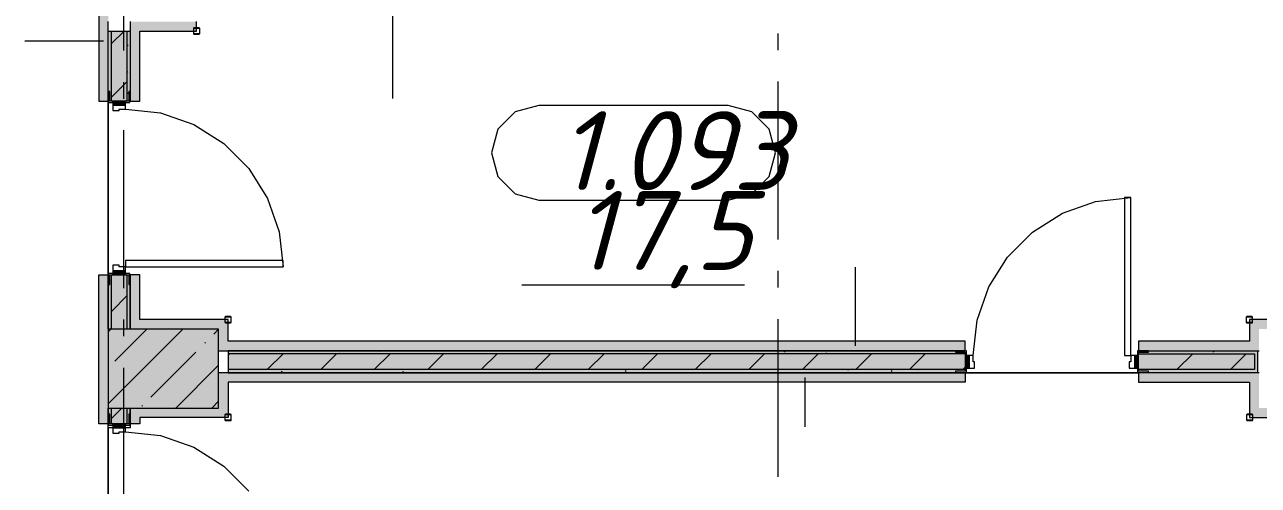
# Model space of a CAD drawing. Header units: millimetres. Extents: x -537608 to 253996, y -217170 to 186033.
# Drawn here: x -273056 to -265231, y -131490 to -128570 of the extents above; entities that cross this region are included whole.
import ezdxf

# ---------------------------------------------------------------- set-up
doc = ezdxf.new("R2010")
doc.units = ezdxf.units.MM
doc.layers.add('PDF _Геометрия', color=7, linetype='Continuous')
doc.layers.add('PDF _Текст', color=7, linetype='Continuous')
doc.layers.add('PDF _Сплошная заливка', color=7, linetype='Continuous', true_color=0xffffff)
doc.styles.add('PDF ISOCPEUR Italic', font='isocpeui.ttf')

msp = doc.modelspace()

# ---------------------------------------------------------------- hatches: boundary and pattern name
at = {"layer": 'PDF _Сплошная заливка', "true_color": 0xfef929, "transparency": 33554559}
h = msp.add_hatch(color=2, dxfattribs=at)
h.paths.add_polyline_path([(-272586.1672, -140259.6295), (-272526.1687, -140259.6295), (-272526.1687, -138569.6289), (-272586.1672, -138569.6289), (-272586.1672, -140199.6288)], flags=0)
h.paths.add_polyline_path([(-272586.1672, -137469.6284), (-272526.1687, -137469.6284), (-272526.1687, -135351.6268), (-272586.1672, -135351.6268), (-272586.1672, -136863.3111)], flags=0)
h.paths.add_polyline_path([(-272586.1672, -134251.6262), (-272526.1687, -134251.6262), (-272526.1687, -132199.6257), (-272586.1672, -132199.6257), (-272586.1672, -134010.3489)], flags=0)
h.paths.add_polyline_path([(-272526.1687, -131099.6273), (-272526.1687, -130154.6266), (-272586.1672, -130154.6266), (-272586.1672, -131099.6273)], flags=0)
h.paths.add_polyline_path([(-272526.1687, -129054.626), (-272526.1687, -128099.9714), (-272586.1672, -128099.9714), (-272586.1672, -129054.626)], flags=0)
h = msp.add_hatch(color=2, dxfattribs=at)
h.paths.add_polyline_path([(-272326.1679, -130439.6261), (-272326.1679, -130154.6266), (-272386.1685, -130154.6266), (-272386.1685, -130439.6261), (-272363.6508, -130439.6261)], flags=0)
h.paths.add_polyline_path([(-272363.6508, -129054.626), (-272326.1679, -129054.626), (-272326.1679, -128549.9734), (-272386.1685, -128549.9734), (-272386.1685, -129054.626)], flags=0)
for points in [[(-272026.1687, -128609.9719), (-271966.1679, -128609.9719), (-271966.1679, -128549.9734), (-272326.1679, -128549.9734), (-272326.1679, -128609.9719)], [(-272363.6508, -130499.6247), (-271826.1678, -130499.6247), (-271826.1678, -130439.6261), (-272386.1685, -130439.6261), (-272386.1685, -130499.6247)], [(-265286.1656, -130499.6247), (-264836.1641, -130499.6247), (-264836.1641, -130439.6261), (-265286.1656, -130439.6261), (-265286.1656, -130444.1473)], [(-271826.1678, -131059.6254), (-271766.167, -131059.6254), (-271766.167, -130999.6269), (-272326.1679, -130999.6269), (-272326.1679, -131059.6254)], [(-265036.165, -131059.6254), (-265036.165, -130999.6269), (-265286.1656, -130999.6269), (-265286.1656, -131059.6254), (-265096.1647, -131059.6254)]]:
    msp.add_hatch(color=2, dxfattribs=at).paths.add_polyline_path(points)
at = {"layer": 'PDF _Сплошная заливка', "transparency": 33554559}
h = msp.add_hatch(color=256, dxfattribs=at)
h.paths.add_polyline_path([(-272526.1687, -136349.6268), (-272506.1677, -136349.6268), (-272506.1677, -135351.6268), (-272516.1682, -135351.6268), (-272516.1682, -135413.6276), (-272524.1686, -135413.6276), (-272526.1687, -135436.83)], flags=0)
h.paths.add_polyline_path([(-272506.1677, -134251.6262), (-272506.1677, -132199.6257), (-272516.1682, -132199.6257), (-272516.1682, -132261.6265), (-272524.1686, -132261.6265), (-272524.1686, -134189.6276), (-272516.1682, -134189.6276), (-272516.1682, -134251.6262)], flags=0)
h.paths.add_polyline_path([(-272524.1686, -131099.6273), (-272524.1686, -131037.6265), (-272516.1682, -131037.6265), (-272516.1682, -131099.6273), (-272506.1677, -131099.6273), (-272508.2841, -130999.6269), (-272526.1687, -130999.6269), (-272526.1687, -131099.6273)], flags=0)
h.paths.add_polyline_path([(-272518.8659, -130499.6247), (-272506.1677, -130499.6247), (-272506.1677, -130154.6266), (-272516.1682, -130154.6266), (-272516.1682, -130216.6273), (-272524.1686, -130216.6273), (-272526.1687, -130499.6247)], flags=0)
h.paths.add_polyline_path([(-272526.1687, -129054.626), (-272524.1686, -129054.626), (-272523.3785, -128992.6252), (-272516.1682, -128992.6252), (-272516.1682, -129054.626), (-272506.1677, -129054.626), (-272506.1677, -128609.9719), (-272526.1687, -128609.9719), (-272526.1687, -128992.6252)], flags=0)
h = msp.add_hatch(color=256, dxfattribs=at)
h.paths.add_polyline_path([(-272386.1685, -136349.6268), (-272386.1685, -135594.409), (-272406.1673, -135594.409), (-272406.1673, -136329.628), (-272506.1677, -136329.628), (-272506.1677, -136349.6268), (-272406.1673, -136349.6268)], flags=0)
h.paths.add_polyline_path([(-272386.1685, -135494.4108), (-272388.1686, -135413.6276), (-272396.1669, -135413.6276), (-272396.1669, -135351.6268), (-272406.1673, -135351.6268), (-272406.1673, -135494.4108)], flags=0)
h.paths.add_polyline_path([(-272396.1669, -134251.6262), (-272396.1669, -134189.6276), (-272388.1686, -134189.6276), (-272386.1685, -133469.6257), (-272406.1673, -133469.6257), (-272406.1673, -134251.6262)], flags=0)
h.paths.add_polyline_path([(-272386.1685, -133369.6275), (-272388.1686, -132261.6265), (-272396.1669, -132261.6265), (-272396.1669, -132199.6257), (-272406.1673, -132199.6257), (-272406.1673, -133369.6275)], flags=0)
h.paths.add_polyline_path([(-272406.1673, -131099.6273), (-272396.1669, -131099.6273), (-272393.7685, -131037.6265), (-272388.1686, -131037.6265), (-272388.1686, -130999.6269), (-272406.1673, -130999.6269)], flags=0)
h.paths.add_polyline_path([(-272386.1685, -130499.6247), (-272388.1686, -130216.6273), (-272396.1669, -130216.6273), (-272396.1669, -130154.6266), (-272406.1673, -130154.6266), (-272406.1673, -130499.6247), (-272387.9856, -130499.6247)], flags=0)
h.paths.add_polyline_path([(-272396.1669, -129054.626), (-272396.1669, -128992.6252), (-272388.1686, -128992.6252), (-272388.1686, -128609.9719), (-272406.1673, -128609.9719), (-272406.1673, -129054.626)], flags=0)
h = msp.add_hatch(color=256, dxfattribs=at)
h.paths.add_polyline_path([(-272506.1677, -136329.628), (-272406.1673, -136329.628), (-272406.1673, -135351.6268), (-272506.1677, -135351.6268), (-272506.1677, -135436.83)], flags=0)
h.paths.add_polyline_path([(-272506.1677, -134251.6262), (-272406.1673, -134251.6262), (-272406.1673, -132199.6257), (-272506.1677, -132199.6257), (-272506.1677, -134241.6279)], flags=0)
h.paths.add_polyline_path([(-272416.1678, -131099.6273), (-272406.1673, -131099.6273), (-272406.1673, -130999.6269), (-272506.1677, -130999.6269), (-272506.1677, -131099.6273), (-272496.1673, -131099.6273)], flags=0)
h.paths.add_polyline_path([(-272469.6601, -130499.6247), (-272406.1673, -130499.6247), (-272406.1673, -130154.6266), (-272506.1677, -130154.6266), (-272506.1677, -130499.6247)], flags=0)
h.paths.add_polyline_path([(-272496.1673, -129054.626), (-272406.1673, -129054.626), (-272406.1673, -128609.9719), (-272506.1677, -128609.9719), (-272506.1677, -129054.626)], flags=0)
at = {"layer": 'PDF _Сплошная заливка', "true_color": 0xfef929, "transparency": 33554559}
h = msp.add_hatch(color=2, dxfattribs=at)
h.paths.add_polyline_path([(-271766.167, -130636.1909), (-267090.4553, -130636.1909), (-267090.4553, -130576.188), (-271826.1678, -130576.188), (-271826.1678, -130636.1909)], flags=0)
h.paths.add_polyline_path([(-265617.4963, -130636.1909), (-265286.1656, -130636.1909), (-265286.1656, -130576.188), (-265990.4547, -130576.188), (-265990.4547, -130636.1909)], flags=0)
at = {"layer": 'PDF _Сплошная заливка', "transparency": 33554559}
h = msp.add_hatch(color=256, dxfattribs=at)
h.paths.add_polyline_path([(-265236.1654, -130656.1875), (-265236.1654, -130636.1909), (-265928.455, -130638.1888), (-265928.455, -130646.1892), (-265990.4547, -130646.1892), (-265990.4547, -130656.1875), (-265256.1647, -130656.1875)], flags=0)
h.paths.add_polyline_path([(-267304.0349, -130656.1875), (-267090.4553, -130656.1875), (-267090.4553, -130646.1892), (-267152.456, -130646.1892), (-267152.456, -130638.1888), (-271766.167, -130636.1909), (-271766.167, -130656.1875), (-268990.5735, -130656.1875)], flags=0)
h = msp.add_hatch(color=256, dxfattribs=at)
h.paths.add_polyline_path([(-265617.4963, -130776.1889), (-265236.1654, -130776.1889), (-265236.1654, -130656.1875), (-265256.1647, -130656.1875), (-265256.1647, -130756.1879), (-265990.4547, -130756.1879), (-265990.4547, -130766.1906), (-265928.455, -130766.1906), (-265928.455, -130774.1909), (-265928.455, -130776.1889)], flags=0)
h.paths.add_polyline_path([(-267304.0349, -130776.1889), (-267152.456, -130774.1909), (-267152.456, -130766.1906), (-267090.4553, -130766.1906), (-267090.4553, -130756.1879), (-271766.167, -130756.1879), (-271766.167, -130776.1889), (-268990.5735, -130776.1889)], flags=0)
h = msp.add_hatch(color=256, dxfattribs=at)
h.paths.add_polyline_path([(-265617.4963, -130756.1879), (-265256.1647, -130756.1879), (-265256.1647, -130656.1875), (-265990.4547, -130656.1875), (-265990.4547, -130756.1879), (-265980.4553, -130756.1879)], flags=0)
h.paths.add_polyline_path([(-267100.4557, -130756.1879), (-267090.4553, -130756.1879), (-267090.4553, -130656.1875), (-271766.167, -130656.1875), (-271766.167, -130756.1879), (-267304.0349, -130756.1879)], flags=0)
at = {"layer": 'PDF _Сплошная заливка', "true_color": 0xfef929, "transparency": 33554559}
h = msp.add_hatch(color=2, dxfattribs=at)
h.paths.add_polyline_path([(-265226.1644, -130836.1917), (-265226.1644, -130776.1889), (-265990.4547, -130776.1889), (-265990.4547, -130836.1917), (-265286.1656, -130836.1917)], flags=0)
h.paths.add_polyline_path([(-267304.0349, -130836.1917), (-267090.4553, -130836.1917), (-267090.4553, -130776.1889), (-271826.1678, -130776.1889), (-271826.1678, -130836.1917), (-268990.5735, -130836.1917)], flags=0)
h = msp.add_hatch(color=2, dxfattribs=at)
h.paths.add_polyline_path([(-272363.6508, -133289.6258), (-272326.1679, -133289.6258), (-272326.1679, -132199.6257), (-272386.1685, -132199.6257), (-272386.1685, -133289.6258)], flags=0)
h.paths.add_polyline_path([(-272363.6508, -131099.6273), (-272326.1679, -131099.6273), (-272326.1679, -130999.6269), (-272386.1685, -130999.6269), (-272386.1685, -131099.6273)], flags=0)

# ---------------------------------------------------------------- linework, layer by layer
at = {"layer": 'PDF _Геометрия', "color": 253, "lineweight": 9, "true_color": 0xaaaaaa}
for p, q in [((-272426.1683, -128733.3836), (-272426.1683, -127733.3792)), ((-268276.1672, -128730.9163), (-268276.1672, -128625.0857)), ((-272506.1677, -128754.6246), (-272506.1677, -128755.6236)), ((-272426.1683, -129039.2152), (-272426.1683, -128933.3802)), ((-268276.1672, -129930.9173), (-268276.1672, -128930.9172)), ((-269794.1445, -129081.7962), (-269944.143, -129121.9877)), ((-268594.1435, -129081.7962), (-269794.1445, -129081.7962)), ((-268444.1428, -129121.9877), (-268594.1435, -129081.7962)), ((-269944.143, -129121.9877), (-270053.9523, -129231.7969)), ((-268334.3357, -129231.7969), (-268444.1428, -129121.9877)), ((-272426.1683, -130239.2161), (-272426.1683, -129239.216)), ((-270053.9523, -129231.7969), (-270094.1437, -129381.7976)), ((-268294.1422, -129381.7976), (-268334.3357, -129231.7969)), ((-270094.1437, -129381.7976), (-270053.9523, -129531.7983)), ((-268334.3357, -129531.7983), (-268294.1422, -129381.7976)), ((-270053.9523, -129531.7983), (-269944.143, -129641.6033)), ((-268444.1428, -129641.6033), (-268334.3357, -129531.7983)), ((-269944.143, -129641.6033), (-269794.1445, -129681.7989)), ((-268594.1435, -129681.7989), (-268444.1428, -129641.6033)), ((-269794.1445, -129681.7989), (-268594.1435, -129681.7989)), ((-268276.1672, -130236.7531), (-268276.1672, -130130.9182)), ((-269903.183, -130219.8309), (-268490.2699, -130219.8309)), ((-272426.1683, -130545.0476), (-272426.1683, -130439.217)), ((-268276.1672, -131436.752), (-268276.1672, -130436.754)), ((-272426.1683, -131745.0487), (-272426.1683, -130745.0485)), ((-267390.4555, -130756.1879), (-267389.4549, -130756.1879)), ((-272506.1677, -130999.6269), (-272506.1677, -131001.6248))]:
    msp.add_line(p, q, dxfattribs=at)
at = {"layer": 'PDF _Геометрия', "lineweight": 9}
for p, q in [((-272586.1672, -128099.9714), (-272586.1672, -129054.626)), ((-270722.1153, -128329.9716), (-270722.1153, -129038.4875)), ((-272526.1687, -128609.9719), (-272526.1687, -128549.9734)), ((-272386.1685, -128549.9734), (-272386.1685, -128609.9719)), ((-271966.1679, -128609.9719), (-271966.1679, -128549.9734)), ((-272526.1687, -129054.626), (-272526.1687, -128609.9719)), ((-272526.1687, -129054.626), (-272526.1687, -128609.9719)), ((-272526.1687, -128609.9719), (-272506.1677, -128609.9719)), ((-272506.1677, -128690.0618), (-272426.08, -128609.9719)), ((-272506.1677, -129054.626), (-272506.1677, -128609.9719)), ((-272506.1677, -128609.9719), (-272406.1673, -128609.9719)), ((-272406.1673, -129054.626), (-272406.1673, -128609.9719)), ((-272406.1673, -128609.9719), (-272386.1685, -128609.9719)), ((-272386.1685, -128609.9719), (-272386.1685, -129054.626)), ((-272386.1685, -128609.9719), (-272386.1685, -129054.626)), ((-272326.1679, -129054.626), (-272326.1679, -128609.9719)), ((-272326.1679, -128609.9719), (-271966.1679, -128609.9719)), ((-271984.9955, -128591.1422), (-271986.1667, -128593.9712)), ((-271986.1667, -128593.9712), (-271986.1667, -128625.9727)), ((-271986.1667, -128625.9727), (-271984.9955, -128628.8017)), ((-271982.1665, -128589.971), (-271984.9955, -128591.1422)), ((-271984.9955, -128628.8017), (-271982.1665, -128629.9729)), ((-271984.1666, -128593.9712), (-271983.581, -128592.5588)), ((-271984.1666, -128625.9727), (-271984.1666, -128593.9712)), ((-271983.581, -128627.385), (-271984.1666, -128625.9727)), ((-271983.581, -128592.5588), (-271982.1665, -128591.9732)), ((-271982.1665, -128627.9706), (-271983.581, -128627.385)), ((-271950.1672, -128589.971), (-271982.1665, -128589.971)), ((-271982.1665, -128591.9732), (-271950.1672, -128591.9732)), ((-271950.1672, -128627.9706), (-271982.1665, -128627.9706)), ((-271982.1665, -128629.9729), (-271950.1672, -128629.9729)), ((-271947.3382, -128591.1422), (-271950.1672, -128589.971)), ((-271950.1672, -128591.9732), (-271948.7527, -128592.5588)), ((-271948.7527, -128627.385), (-271950.1672, -128627.9706)), ((-271950.1672, -128629.9729), (-271947.3382, -128628.8017)), ((-271948.7527, -128592.5588), (-271948.1671, -128593.9712)), ((-271948.1671, -128625.9727), (-271948.7527, -128627.385)), ((-271948.1671, -128593.9712), (-271948.1671, -128625.9727)), ((-271946.167, -128593.9712), (-271947.3382, -128591.1422)), ((-271947.3382, -128628.8017), (-271946.167, -128625.9727)), ((-271946.167, -128625.9727), (-271946.167, -128593.9712)), ((-272556.168, -128675.3184), (-273056.168, -128675.3184)), ((-272506.1677, -129029.4708), (-272406.1673, -128929.4704)), ((-272516.1682, -128992.6252), (-272524.1686, -128992.6252)), ((-272524.1686, -128992.6252), (-272524.1686, -129062.6264)), ((-272516.1682, -129054.626), (-272516.1682, -128992.6252)), ((-272388.1686, -128992.6252), (-272396.1669, -128992.6252)), ((-272396.1669, -128992.6252), (-272396.1669, -129054.626)), ((-272388.1686, -129062.6264), (-272388.1686, -128992.6252)), ((-272586.1672, -129054.626), (-272526.1687, -129054.626)), ((-272524.1686, -129062.6264), (-272496.1673, -129062.6264)), ((-272496.1673, -129054.626), (-272516.1682, -129054.626)), ((-272496.1673, -129062.6264), (-272496.1673, -129054.626)), ((-272416.1678, -129054.626), (-272496.1673, -129054.626)), ((-272496.1673, -129054.626), (-272496.1673, -129079.6261)), ((-272416.1678, -129079.6261), (-272496.1673, -129079.6261)), ((-272496.1673, -129079.6261), (-272496.1673, -129114.6245)), ((-272496.1673, -129079.6261), (-272416.1678, -129079.6261)), ((-272456.1675, -129114.6245), (-272456.1675, -129104.6262)), ((-272456.1675, -129104.6262), (-272416.1678, -129104.6262)), ((-272396.1669, -129054.626), (-272416.1678, -129054.626)), ((-272416.1678, -129054.626), (-272416.1678, -129062.6264)), ((-272416.1678, -129079.6261), (-272416.1678, -129054.626)), ((-272416.1678, -129062.6264), (-272388.1686, -129062.6264)), ((-272416.1678, -129104.6262), (-272416.1678, -129079.6261)), ((-272416.1678, -129104.6262), (-272193.647, -129129.6952)), ((-272386.1685, -129054.626), (-272326.1679, -129054.626)), ((-272496.1673, -129114.6245), (-272456.1675, -129114.6245)), ((-272193.647, -129129.6952), (-271982.2828, -129203.6578)), ((-271982.2828, -129203.6578), (-271792.6786, -129322.7937)), ((-271792.6786, -129322.7937), (-271634.3352, -129481.1349)), ((-271634.3352, -129481.1349), (-271515.1993, -129670.7414)), ((-271515.1993, -129670.7414), (-271441.2388, -129882.1056)), ((-266474.3389, -129765.2216), (-266262.9768, -129691.2634)), ((-266262.9768, -129691.2634), (-266040.4549, -129666.19)), ((-266040.4549, -129666.19), (-266080.4558, -129666.19)), ((-266080.4558, -129666.19), (-266080.4558, -130666.1901)), ((-266040.4549, -130666.1901), (-266040.4549, -129666.19)), ((-266663.9453, -129884.3575), (-266474.3389, -129765.2216)), ((-271441.2388, -129882.1056), (-271416.1677, -130104.6263)), ((-266822.287, -130042.6987), (-266663.9453, -129884.3575)), ((-266941.4246, -130232.3052), (-266822.287, -130042.6987)), ((-272456.1675, -130094.6237), (-272496.1673, -130094.6237)), ((-272496.1673, -130094.6237), (-272496.1673, -130129.6265)), ((-272496.1673, -130129.6265), (-272416.1678, -130129.6265)), ((-272496.1673, -130129.6265), (-272496.1673, -130154.6266)), ((-272416.1678, -130129.6265), (-272496.1673, -130129.6265)), ((-272456.1675, -130104.6263), (-272456.1675, -130094.6237)), ((-272416.1678, -130104.6263), (-272456.1675, -130104.6263)), ((-271416.1677, -130064.6244), (-272416.1678, -130064.6244)), ((-272416.1678, -130064.6244), (-272416.1678, -130104.6263)), ((-272416.1678, -130129.6265), (-272416.1678, -130104.6263)), ((-272416.1678, -130104.6263), (-271416.1677, -130104.6263)), ((-272416.1678, -130154.6266), (-272416.1678, -130129.6265)), ((-271416.1677, -130104.6263), (-271416.1677, -130064.6244)), ((-267786.3904, -130606.1916), (-267786.3904, -130106.1894)), ((-272586.1672, -131099.6273), (-272586.1672, -130154.6266)), ((-272586.1672, -130154.6266), (-272526.1687, -130154.6266)), ((-272526.1687, -130154.6266), (-272526.1687, -130499.6247)), ((-272526.1687, -130499.6247), (-272526.1687, -130154.6266)), ((-272496.1673, -130146.6261), (-272524.1686, -130146.6261)), ((-272524.1686, -130146.6261), (-272524.1686, -130216.6273)), ((-272516.1682, -130154.6266), (-272496.1673, -130154.6266)), ((-272516.1682, -130216.6273), (-272516.1682, -130154.6266)), ((-272506.1677, -130499.6247), (-272506.1677, -130154.6266)), ((-272496.1673, -130154.6266), (-272496.1673, -130146.6261)), ((-272496.1673, -130154.6266), (-272416.1678, -130154.6266)), ((-272388.1686, -130146.6261), (-272416.1678, -130146.6261)), ((-272416.1678, -130146.6261), (-272416.1678, -130154.6266)), ((-272416.1678, -130154.6266), (-272396.1669, -130154.6266)), ((-272406.1673, -130499.6247), (-272406.1673, -130154.6266)), ((-272396.1669, -130154.6266), (-272396.1669, -130216.6273)), ((-272388.1686, -130216.6273), (-272388.1686, -130146.6261)), ((-272326.1679, -130154.6266), (-272386.1685, -130154.6266)), ((-272386.1685, -130154.6266), (-272386.1685, -130439.6261)), ((-272386.1685, -130439.6261), (-272386.1685, -130154.6266)), ((-272326.1679, -130439.6261), (-272326.1679, -130154.6266)), ((-272524.1686, -130216.6273), (-272516.1682, -130216.6273)), ((-272396.1669, -130216.6273), (-272388.1686, -130216.6273)), ((-267015.3844, -130443.6694), (-266941.4246, -130232.3052)), ((-272506.1677, -130387.1198), (-272406.1673, -130287.1194)), ((-272386.1685, -130439.6261), (-272386.1685, -130499.6247)), ((-272386.1685, -130499.6247), (-272386.1685, -130439.6261)), ((-271826.1678, -130439.6261), (-272326.1679, -130439.6261)), ((-271766.167, -130439.6261), (-271826.1678, -130439.6261)), ((-271784.9968, -130420.7964), (-271786.168, -130423.6253)), ((-271786.168, -130423.6253), (-271786.168, -130455.6268)), ((-271782.1678, -130419.6251), (-271784.9968, -130420.7964)), ((-271784.1679, -130423.6253), (-271783.5823, -130422.213)), ((-271784.1679, -130455.6268), (-271784.1679, -130423.6253)), ((-271783.5823, -130422.213), (-271782.1678, -130421.6274)), ((-271750.1685, -130419.6251), (-271782.1678, -130419.6251)), ((-271782.1678, -130421.6274), (-271750.1685, -130421.6274)), ((-271766.167, -130576.188), (-271766.167, -130439.6261)), ((-271747.3395, -130420.7964), (-271750.1685, -130419.6251)), ((-271750.1685, -130421.6274), (-271748.754, -130422.213)), ((-271748.754, -130422.213), (-271748.1683, -130423.6253)), ((-271748.1683, -130423.6253), (-271748.1683, -130455.6268)), ((-271746.1683, -130423.6253), (-271747.3395, -130420.7964)), ((-271746.1683, -130455.6268), (-271746.1683, -130423.6253)), ((-265306.3986, -130421.7221), (-265307.5698, -130424.5468)), ((-265307.5698, -130424.5468), (-265307.5698, -130456.5483)), ((-265303.5701, -130420.5466), (-265306.3986, -130421.7221)), ((-265305.5697, -130424.5468), (-265304.984, -130423.1345)), ((-265305.5697, -130456.5483), (-265305.5697, -130424.5468)), ((-265304.984, -130423.1345), (-265303.5701, -130422.5488)), ((-265271.5702, -130420.5466), (-265303.5701, -130420.5466)), ((-265303.5701, -130422.5488), (-265271.5702, -130422.5488)), ((-264836.1641, -130439.6261), (-265286.1656, -130439.6261)), ((-265286.1656, -130439.6261), (-265286.1656, -130499.6247)), ((-265268.7413, -130421.7221), (-265271.5702, -130420.5466)), ((-265271.5702, -130422.5488), (-265270.1558, -130423.1345)), ((-265270.1558, -130423.1345), (-265269.5706, -130424.5468)), ((-265269.5706, -130424.5468), (-265269.5706, -130456.5483)), ((-265267.5706, -130424.5468), (-265268.7413, -130421.7221)), ((-265267.5706, -130456.5483), (-265267.5706, -130424.5468)), ((-272526.1687, -130516.577), (-272509.2163, -130499.6247)), ((-272526.1687, -130972.7752), (-272053.0181, -130499.6247)), ((-272526.1687, -130499.6247), (-272526.1687, -130999.6269)), ((-271826.1678, -130499.6247), (-272526.1687, -130499.6247)), ((-272483.8782, -130702.3856), (-272281.1172, -130499.6247)), ((-271856.6084, -130531.3118), (-271826.1678, -130500.8734)), ((-271826.1678, -130999.6269), (-271826.1678, -130499.6247)), ((-271786.168, -130455.6268), (-271784.9968, -130458.4558)), ((-271784.9968, -130458.4558), (-271782.1678, -130459.627)), ((-271783.5823, -130457.0392), (-271784.1679, -130455.6268)), ((-271782.1678, -130457.6248), (-271783.5823, -130457.0392)), ((-271750.1685, -130457.6248), (-271782.1678, -130457.6248)), ((-271782.1678, -130459.627), (-271750.1685, -130459.627)), ((-271748.754, -130457.0392), (-271750.1685, -130457.6248)), ((-271750.1685, -130459.627), (-271747.3395, -130458.4558)), ((-271748.1683, -130455.6268), (-271748.754, -130457.0392)), ((-271747.3395, -130458.4558), (-271746.1683, -130455.6268)), ((-267040.4561, -130666.1901), (-267015.3844, -130443.6694)), ((-265307.5698, -130456.5483), (-265306.3986, -130459.3773)), ((-265306.3986, -130459.3773), (-265303.5701, -130460.5485)), ((-265304.984, -130457.9649), (-265305.5697, -130456.5483)), ((-265303.5701, -130458.5505), (-265304.984, -130457.9649)), ((-265271.5702, -130458.5505), (-265303.5701, -130458.5505)), ((-265303.5701, -130460.5485), (-265271.5702, -130460.5485)), ((-265286.1656, -130499.6247), (-265286.1656, -130576.188)), ((-265270.1558, -130457.9649), (-265271.5702, -130458.5505)), ((-265271.5702, -130460.5485), (-265268.7413, -130459.3773)), ((-265269.5706, -130456.5483), (-265270.1558, -130457.9649)), ((-265268.7413, -130459.3773), (-265267.5706, -130456.5483)), ((-271913.6315, -130588.3393), (-271908.8908, -130583.5985)), ((-267090.4553, -130576.188), (-271766.167, -130576.188)), ((-267090.4553, -130636.1909), (-267090.4553, -130576.188)), ((-265286.1656, -130576.188), (-265990.4547, -130576.188)), ((-265990.4547, -130576.188), (-265990.4547, -130636.1909)), ((-272255.7813, -130930.4868), (-271970.6568, -130645.3624)), ((-271826.1678, -130636.1909), (-271766.167, -130636.1909)), ((-267090.4553, -130636.1909), (-271766.167, -130636.1909)), ((-271766.167, -130636.1909), (-271766.167, -130656.1875)), ((-271766.167, -130636.1909), (-267090.4553, -130636.1909)), ((-271766.167, -130665.3505), (-271757.0062, -130656.1875)), ((-271766.167, -130656.1875), (-271766.167, -130756.1879)), ((-267090.4553, -130656.1875), (-271766.167, -130656.1875)), ((-271517.5934, -130756.1879), (-271417.5951, -130656.1875)), ((-271178.1822, -130756.1879), (-271078.1818, -130656.1875)), ((-270838.771, -130756.1879), (-270738.7706, -130656.1875)), ((-270499.3599, -130756.1879), (-270399.3595, -130656.1875)), ((-270159.9487, -130756.1879), (-270059.9483, -130656.1875)), ((-269820.5376, -130756.1879), (-269720.5371, -130656.1875)), ((-269481.1264, -130756.1879), (-269381.126, -130656.1875)), ((-269141.7153, -130756.1879), (-269041.7148, -130656.1875)), ((-268802.3041, -130756.1879), (-268702.3036, -130656.1875)), ((-268462.8908, -130756.1879), (-268362.8925, -130656.1875)), ((-268123.4796, -130756.1879), (-268023.4792, -130656.1875)), ((-267784.0684, -130756.1879), (-267684.0696, -130656.1875)), ((-267444.6567, -130756.1879), (-267344.6563, -130656.1875)), ((-267082.4565, -130638.1888), (-267152.456, -130638.1888)), ((-267152.456, -130638.1888), (-267152.456, -130646.1892)), ((-267152.456, -130646.1892), (-267090.4553, -130646.1892)), ((-267090.4553, -130646.1892), (-267090.4553, -130666.1901)), ((-267090.4553, -130666.1901), (-267082.4565, -130666.1901)), ((-267065.4552, -130666.1901), (-267090.4553, -130666.1901)), ((-267090.4553, -130666.1901), (-267090.4553, -130746.1896)), ((-267082.4565, -130666.1901), (-267082.4565, -130638.1888)), ((-267040.4561, -130666.1901), (-267065.4552, -130666.1901)), ((-267065.4552, -130666.1901), (-267065.4552, -130746.1896)), ((-267065.4552, -130746.1896), (-267065.4552, -130666.1901)), ((-267040.4561, -130706.1877), (-267040.4561, -130666.1901)), ((-266080.4558, -130666.1901), (-266040.4549, -130666.1901)), ((-266040.4549, -130666.1901), (-266040.4549, -130706.1877)), ((-266015.4548, -130666.1901), (-266040.4549, -130666.1901)), ((-266015.4548, -130746.1896), (-266015.4548, -130666.1901)), ((-265990.4547, -130666.1901), (-266015.4548, -130666.1901)), ((-266015.4548, -130666.1901), (-266015.4548, -130746.1896)), ((-265928.455, -130638.1888), (-265998.4551, -130638.1888)), ((-265998.4551, -130638.1888), (-265998.4551, -130666.1901)), ((-265998.4551, -130666.1901), (-265990.4547, -130666.1901)), ((-265990.4547, -130636.1909), (-265286.1656, -130636.1909)), ((-265990.4547, -130636.1909), (-265286.1656, -130636.1909)), ((-265990.4547, -130646.1892), (-265928.455, -130646.1892)), ((-265990.4547, -130666.1901), (-265990.4547, -130646.1892)), ((-265990.4547, -130659.6322), (-265987.0111, -130656.1875)), ((-265990.4547, -130656.1875), (-265256.1647, -130656.1875)), ((-265990.4547, -130746.1896), (-265990.4547, -130666.1901)), ((-265928.455, -130646.1892), (-265928.455, -130638.1888)), ((-265747.6004, -130756.1879), (-265647.5999, -130656.1875)), ((-265408.1897, -130756.1879), (-265308.1882, -130656.1875)), ((-265286.1656, -130636.1909), (-265226.1644, -130636.1909)), ((-265286.1656, -130636.1909), (-265236.1654, -130636.1909)), ((-265256.1647, -130656.1875), (-265256.1647, -130756.1879)), ((-265236.1654, -130636.1909), (-265236.1654, -130656.1875)), ((-265236.1654, -130656.1875), (-265236.1654, -130756.1879)), ((-272096.8222, -130999.6269), (-271826.1678, -130728.9703)), ((-267105.2461, -130756.1879), (-267090.4553, -130741.4015)), ((-267082.4565, -130746.1896), (-267090.4553, -130746.1896)), ((-267090.4553, -130746.1896), (-267090.4553, -130766.1906)), ((-267090.4553, -130746.1896), (-267065.4552, -130746.1896)), ((-267082.4565, -130774.1909), (-267082.4565, -130746.1896)), ((-267065.4552, -130746.1896), (-267030.4551, -130746.1896)), ((-267030.4551, -130706.1877), (-267040.4561, -130706.1877)), ((-267030.4551, -130746.1896), (-267030.4551, -130706.1877)), ((-266040.4549, -130706.1877), (-266050.4555, -130706.1877)), ((-266050.4555, -130706.1877), (-266050.4555, -130746.1896)), ((-266050.4555, -130746.1896), (-266015.4548, -130746.1896)), ((-266015.4548, -130746.1896), (-265990.4547, -130746.1896)), ((-265990.4547, -130746.1896), (-265998.4551, -130746.1896)), ((-265998.4551, -130746.1896), (-265998.4551, -130774.1909)), ((-265990.4547, -130766.1906), (-265990.4547, -130746.1896)), ((-271766.167, -130776.1889), (-271826.1678, -130776.1889)), ((-271766.167, -130756.1879), (-271766.167, -130776.1889)), ((-267090.4553, -130756.1879), (-271766.167, -130756.1879)), ((-271766.167, -130776.1889), (-267090.4553, -130776.1889)), ((-267090.4553, -130776.1889), (-271766.167, -130776.1889)), ((-268106.7339, -130806.1881), (-268106.7339, -131119.9727)), ((-267090.4553, -130766.1906), (-267152.456, -130766.1906)), ((-267152.456, -130766.1906), (-267152.456, -130774.1909)), ((-267152.456, -130774.1909), (-267082.4565, -130774.1909)), ((-267090.4553, -130776.1889), (-267090.4553, -130836.1917)), ((-265998.4551, -130774.1909), (-265928.455, -130774.1909)), ((-265256.1647, -130756.1879), (-265990.4547, -130756.1879)), ((-265928.455, -130766.1906), (-265990.4547, -130766.1906)), ((-265236.1654, -130776.1889), (-265990.4547, -130776.1889)), ((-265236.1654, -130776.1889), (-265990.4547, -130776.1889)), ((-265990.4547, -130776.1889), (-265990.4547, -130836.1917)), ((-265928.455, -130774.1909), (-265928.455, -130766.1906)), ((-265236.1654, -130756.1879), (-265236.1654, -130776.1889)), ((-265226.1644, -130776.1889), (-265236.1654, -130776.1889)), ((-267090.4553, -130836.1917), (-271766.167, -130836.1917)), ((-271766.167, -130836.1917), (-271766.167, -130999.6269)), ((-265990.4547, -130836.1917), (-265286.1656, -130836.1917)), ((-265286.1656, -130836.1917), (-265286.1656, -130999.6269)), ((-272312.8044, -130987.51), (-272308.0636, -130982.7692)), ((-271868.7231, -130999.6269), (-271826.1678, -130957.0715)), ((-272526.1687, -131099.6273), (-272526.1687, -130999.6269)), ((-272526.1687, -130999.6269), (-272526.1687, -131099.6273)), ((-272526.1687, -130999.6269), (-271826.1678, -130999.6269)), ((-272516.1682, -131037.6265), (-272524.1686, -131037.6265)), ((-272524.1686, -131037.6265), (-272524.1686, -131107.6277)), ((-272516.1682, -131099.6273), (-272516.1682, -131037.6265)), ((-272506.1677, -131065.9421), (-272439.8525, -130999.6269)), ((-272506.1677, -131099.6273), (-272506.1677, -130999.6269)), ((-272406.1673, -131099.6273), (-272406.1673, -130999.6269)), ((-272388.1686, -131037.6265), (-272396.1669, -131037.6265)), ((-272396.1669, -131037.6265), (-272396.1669, -131099.6273)), ((-272388.1686, -131107.6277), (-272388.1686, -131037.6265)), ((-272386.1685, -131099.6273), (-272386.1685, -130999.6269)), ((-272386.1685, -130999.6269), (-272386.1685, -131099.6273)), ((-271766.167, -131059.6254), (-272326.1679, -131059.6254)), ((-272326.1679, -131059.6254), (-272326.1679, -131099.6273)), ((-271784.9968, -131040.7956), (-271786.168, -131043.6246)), ((-271786.168, -131043.6246), (-271786.168, -131075.6261)), ((-271782.1678, -131039.6244), (-271784.9968, -131040.7956)), ((-271784.1679, -131043.6246), (-271783.5823, -131042.2123)), ((-271784.1679, -131075.6261), (-271784.1679, -131043.6246)), ((-271783.5823, -131042.2123), (-271782.1678, -131041.6267)), ((-271750.1685, -131039.6244), (-271782.1678, -131039.6244)), ((-271782.1678, -131041.6267), (-271750.1685, -131041.6267)), ((-271766.167, -130999.6269), (-271766.167, -131059.6254)), ((-271747.3395, -131040.7956), (-271750.1685, -131039.6244)), ((-271750.1685, -131041.6267), (-271748.754, -131042.2123)), ((-271748.754, -131042.2123), (-271748.1683, -131043.6246)), ((-271748.1683, -131043.6246), (-271748.1683, -131075.6261)), ((-271746.1683, -131043.6246), (-271747.3395, -131040.7956)), ((-271746.1683, -131075.6261), (-271746.1683, -131043.6246)), ((-265304.9927, -131040.7956), (-265306.1649, -131043.6246)), ((-265306.1649, -131043.6246), (-265306.1649, -131075.6261)), ((-265302.1648, -131039.6244), (-265304.9927, -131040.7956)), ((-265304.1649, -131043.6246), (-265303.5793, -131042.2123)), ((-265304.1649, -131075.6261), (-265304.1649, -131043.6246)), ((-265303.5793, -131042.2123), (-265302.1648, -131041.6267)), ((-265270.1644, -131039.6244), (-265302.1648, -131039.6244)), ((-265302.1648, -131041.6267), (-265270.1644, -131041.6267)), ((-265286.1656, -130999.6269), (-265286.1656, -131059.6254)), ((-265286.1656, -131059.6254), (-265096.1647, -131059.6254)), ((-265267.3359, -131040.7956), (-265270.1644, -131039.6244)), ((-265270.1644, -131041.6267), (-265268.7504, -131042.2123)), ((-265268.7504, -131042.2123), (-265268.1643, -131043.6246)), ((-265268.1643, -131043.6246), (-265268.1643, -131075.6261)), ((-265266.1652, -131043.6246), (-265267.3359, -131040.7956)), ((-265266.1652, -131075.6261), (-265266.1652, -131043.6246)), ((-272526.1687, -131099.6273), (-272586.1672, -131099.6273)), ((-272524.1686, -131107.6277), (-272496.1673, -131107.6277)), ((-272496.1673, -131099.6273), (-272516.1682, -131099.6273)), ((-272496.1673, -131107.6277), (-272496.1673, -131099.6273)), ((-272416.1678, -131099.6273), (-272496.1673, -131099.6273)), ((-272496.1673, -131099.6273), (-272496.1673, -131124.6274)), ((-272416.1678, -131124.6274), (-272496.1673, -131124.6274)), ((-272496.1673, -131124.6274), (-272496.1673, -131159.6258)), ((-272496.1673, -131124.6274), (-272416.1678, -131124.6274)), ((-272396.1669, -131099.6273), (-272416.1678, -131099.6273)), ((-272416.1678, -131099.6273), (-272416.1678, -131107.6277)), ((-272416.1678, -131124.6274), (-272416.1678, -131099.6273)), ((-272416.1678, -131107.6277), (-272388.1686, -131107.6277)), ((-272416.1678, -131149.6275), (-272416.1678, -131124.6274)), ((-272326.1679, -131099.6273), (-272386.1685, -131099.6273)), ((-271786.168, -131075.6261), (-271784.9968, -131078.4551)), ((-271784.9968, -131078.4551), (-271782.1678, -131079.6263)), ((-271783.5823, -131077.0385), (-271784.1679, -131075.6261)), ((-271782.1678, -131077.6241), (-271783.5823, -131077.0385)), ((-271750.1685, -131077.6241), (-271782.1678, -131077.6241)), ((-271782.1678, -131079.6263), (-271750.1685, -131079.6263)), ((-271748.754, -131077.0385), (-271750.1685, -131077.6241)), ((-271750.1685, -131079.6263), (-271747.3395, -131078.4551)), ((-271748.1683, -131075.6261), (-271748.754, -131077.0385)), ((-271747.3395, -131078.4551), (-271746.1683, -131075.6261)), ((-265306.1649, -131075.6261), (-265304.9927, -131078.4551)), ((-265304.9927, -131078.4551), (-265302.1648, -131079.6263)), ((-265303.5793, -131077.0385), (-265304.1649, -131075.6261)), ((-265302.1648, -131077.6241), (-265303.5793, -131077.0385)), ((-265270.1644, -131077.6241), (-265302.1648, -131077.6241)), ((-265302.1648, -131079.6263), (-265270.1644, -131079.6263)), ((-265268.7504, -131077.0385), (-265270.1644, -131077.6241)), ((-265270.1644, -131079.6263), (-265267.3359, -131078.4551)), ((-265268.1643, -131075.6261), (-265268.7504, -131077.0385)), ((-265267.3359, -131078.4551), (-265266.1652, -131075.6261)), ((-272496.1673, -131159.6258), (-272456.1675, -131159.6258)), ((-272456.1675, -131159.6258), (-272456.1675, -131149.6275)), ((-272456.1675, -131149.6275), (-272416.1678, -131149.6275)), ((-272416.1678, -131149.6275), (-272193.647, -131174.6965)), ((-272193.647, -131174.6965), (-271982.2828, -131248.657)), ((-271982.2828, -131248.657), (-271792.6786, -131367.795)), ((-271792.6786, -131367.795), (-271634.3352, -131526.1363))]:
    msp.add_line(p, q, dxfattribs=at)
at = {"layer": 'PDF _Геометрия', "color": 8, "lineweight": 9, "true_color": 0x787878}
for p, q in [((-272506.1677, -128693.4807), (-272507.2334, -128691.6378)), ((-272405.7668, -128699.0655), (-272399.0626, -128699.0655)), ((-272507.3669, -128800.6677), (-272506.1677, -128800.6677)), ((-272402.2791, -128873.4204), (-272405.6334, -128867.6117)), ((-272405.7668, -129003.8679), (-272399.0626, -129003.8679)), ((-272507.3669, -130324.6669), (-272506.1677, -130324.6669)), ((-271057.8837, -130652.9408), (-271059.7589, -130656.1875)), ((-270793.9379, -130643.1492), (-270797.2901, -130637.3405)), ((-269054.0835, -130636.6602), (-269057.4378, -130642.4646)), ((-268234.9661, -130640.3073), (-268238.3203, -130646.116)), ((-268008.191, -130653.9183), (-268009.5021, -130656.1875)), ((-267971.0202, -130655.7827), (-267974.3724, -130649.9784)), ((-265513.6678, -130644.8414), (-265517.02, -130639.0371)), ((-271423.4683, -130771.9734), (-271426.8205, -130766.1648)), ((-270655.1305, -130768.1541), (-270658.4847, -130773.9584)), ((-269243.6727, -130761.8373), (-269247.0248, -130767.6417)), ((-267832.6003, -130756.1879), (-267835.5665, -130761.3249)), ((-267554.656, -130767.3488), (-267558.0076, -130761.5402)), ((-272507.3669, -131035.8697), (-272506.1677, -131035.8697))]:
    msp.add_line(p, q, dxfattribs=at)
at = {"layer": 'PDF _Геометрия', "color": 9, "lineweight": 9, "true_color": 0xc0c0c0}
for p, q in [((-272526.1687, -130154.6266), (-272526.1687, -129054.626)), ((-272526.1687, -129054.626), (-272526.1687, -130154.6266)), ((-265990.4547, -130776.1889), (-267090.4553, -130776.1889)), ((-267090.4553, -130776.1889), (-265990.4547, -130776.1889)), ((-272526.1687, -132199.6257), (-272526.1687, -131099.6273)), ((-272496.1673, -131124.6274), (-272526.1687, -131124.6274)), ((-272526.1687, -131124.6274), (-272526.1687, -132199.6257)), ((-272386.1685, -131124.6274), (-272416.1678, -131124.6274)), ((-272386.1685, -131099.6273), (-272386.1685, -131124.6274))]:
    msp.add_line(p, q, dxfattribs=at)
at = {"layer": 'PDF _Сплошная заливка', "color": 7, "lineweight": 35, "true_color": 0xf4f4f4, "transparency": 33554559}
for points in [[(-272416.1678, -129079.6261), (-272416.1678, -129054.626), (-272496.1673, -129079.6261), (-272496.1673, -129054.626)], [(-272416.1678, -130154.6266), (-272416.1678, -130129.6265), (-272496.1673, -130154.6266), (-272496.1673, -130129.6265)], [(-267065.4552, -130746.1896), (-267065.4552, -130666.1901), (-267090.4553, -130746.1896), (-267090.4553, -130666.1901)], [(-265990.4547, -130746.1896), (-265990.4547, -130666.1901), (-266015.4548, -130746.1896), (-266015.4548, -130666.1901)], [(-272416.1678, -131124.6274), (-272416.1678, -131099.6273), (-272496.1673, -131124.6274), (-272496.1673, -131099.6273)]]:
    msp.add_solid(points, dxfattribs=at)
at = {"layer": 'PDF _Сплошная заливка', "color": 2, "lineweight": 35, "true_color": 0xfef929, "transparency": 33554559}
for points in [[(-271766.167, -130576.188), (-271766.167, -130439.6261), (-271826.1678, -130576.188), (-271826.1678, -130439.6261)], [(-265226.1644, -130636.1909), (-265226.1644, -130499.6247), (-265286.1656, -130636.1909), (-265286.1656, -130499.6247)], [(-271766.167, -130999.6269), (-271766.167, -130836.1917), (-271826.1678, -130999.6269), (-271826.1678, -130836.1917)], [(-265226.1644, -130999.6269), (-265226.1644, -130836.1917), (-265286.1656, -130999.6269), (-265286.1656, -130836.1917)]]:
    msp.add_solid(points, dxfattribs=at)
at = {"layer": 'PDF _Сплошная заливка', "lineweight": 35, "transparency": 33554559}
msp.add_solid([(-272526.1687, -130999.6269), (-271826.1678, -130999.6269), (-272526.1687, -130499.6247), (-271826.1678, -130499.6247)], dxfattribs=at)

# ---------------------------------------------------------------- texts
at = {"layer": 'PDF _Текст', "char_height": 500, "attachment_point": 4, "style": 'PDF ISOCPEUR Italic'}
for s, insert in [('1.093', (-269675.4758, -129368.5117)), ('17,5', (-269576.4743, -129932.4567))]:
    msp.add_mtext(s, dxfattribs=dict(at, insert=insert))

doc.saveas('drawing.dxf')
